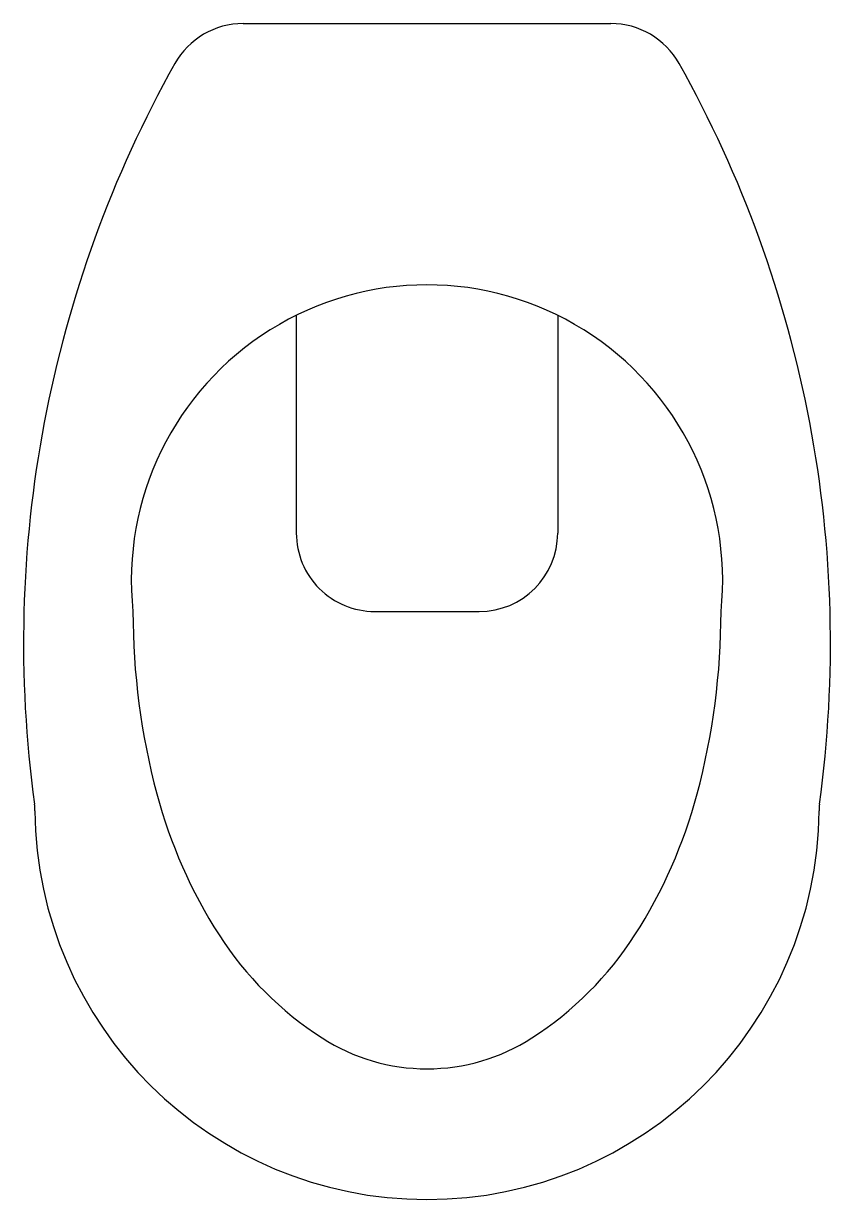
# Model space of a CAD drawing. Extents: x -0.154 to 0.154, y -0.45 to 0.
import ezdxf

# ---------------------------------------------------------------- set-up
doc = ezdxf.new("R2010")
doc.units = 0
doc.layers.add('SN', color=7, linetype='CONTINUOUS')

msp = doc.modelspace()

# ---------------------------------------------------------------- linework, layer by layer
at = {"layer": 'SN', "color": 0}
for p, q in [((-0.0703166175219323, 0), (0.0703166175219323, 0)), ((-0.04999999999989768, -0.1116495565441582), (-0.04999999999991189, -0.1950000000000003)), ((0.05000000000009663, -0.11164955654192), (0.05000000000009663, -0.1949999999999861)), ((-0.01999999999991076, -0.2250000000000014), (0.0200000000001026, -0.2249999999999872))]:
    msp.add_line(p, q, dxfattribs=at)
msp.add_lwpolyline([(-0.1124999999998906, -0.2250000000000085, 0.06515232734077345), (-0.1033653717589971, -0.2948045158699344, 0.07793118860677219), (-0.07954951288336787, -0.3487436867076497, 0.1071771586261228), (-0.04014886110397953, -0.3881854559282658, 0.1440798755994205), (1.27897692436818e-13, -0.3999999999999986, 0.1440798755994178), (0.04014886110422822, -0.3881854559282587, 0.107177158626141), (0.07954951288360945, -0.3487436867076426, 0.07793118860683114), (0.1033653717592387, -0.2948045158698918, 0.06515232734076024), (0.112500000000118, -0.2249999999999943, 0.06515232734083685)], format="xyb", dxfattribs=at)
for centre, radius, start, end in [((-0.0703166175219323, -0.03000000000000114), 0.03, 90, 150.7478857271702), ((0.0703166175219323, -0.03000000000000114), 0.03, 29.2521142728426, 90), ((0.2995290914414781, -0.2371414773836094), 0.4539026304369477, 150.7478857271731, 187.795406600781), ((-0.2995290914411726, -0.2371414773836094), 0.4539026304369477, 352.2045933992118, 29.25211427284659), ((1.20792265079217e-13, -0.213124999999998), 0.1131250000000038, 353.974424991635, 186.0255750083646), ((-0.01999999999991076, -0.1950000000000003), 0.03, 179.9999999999948, 270.0000000000081), ((0.0200000000000955, -0.1949999999999861), 0.03, 270.0000000000068, 5.203387458874314e-12), ((-0.1699940709560224, -0.3014198027142214), 0.02, 0.4785273470847531, 7.795406600779881), ((1.49213974509621e-13, -0.2999999999999972), 0.1499999999999986, 180.4785273470887, 359.5214726528923), ((0.1699940709563208, -0.3014198027142783), 0.02, 172.2045933992201, 179.5214726528949)]:
    msp.add_arc(centre, radius, start, end, dxfattribs=at)

doc.saveas('drawing.dxf')
